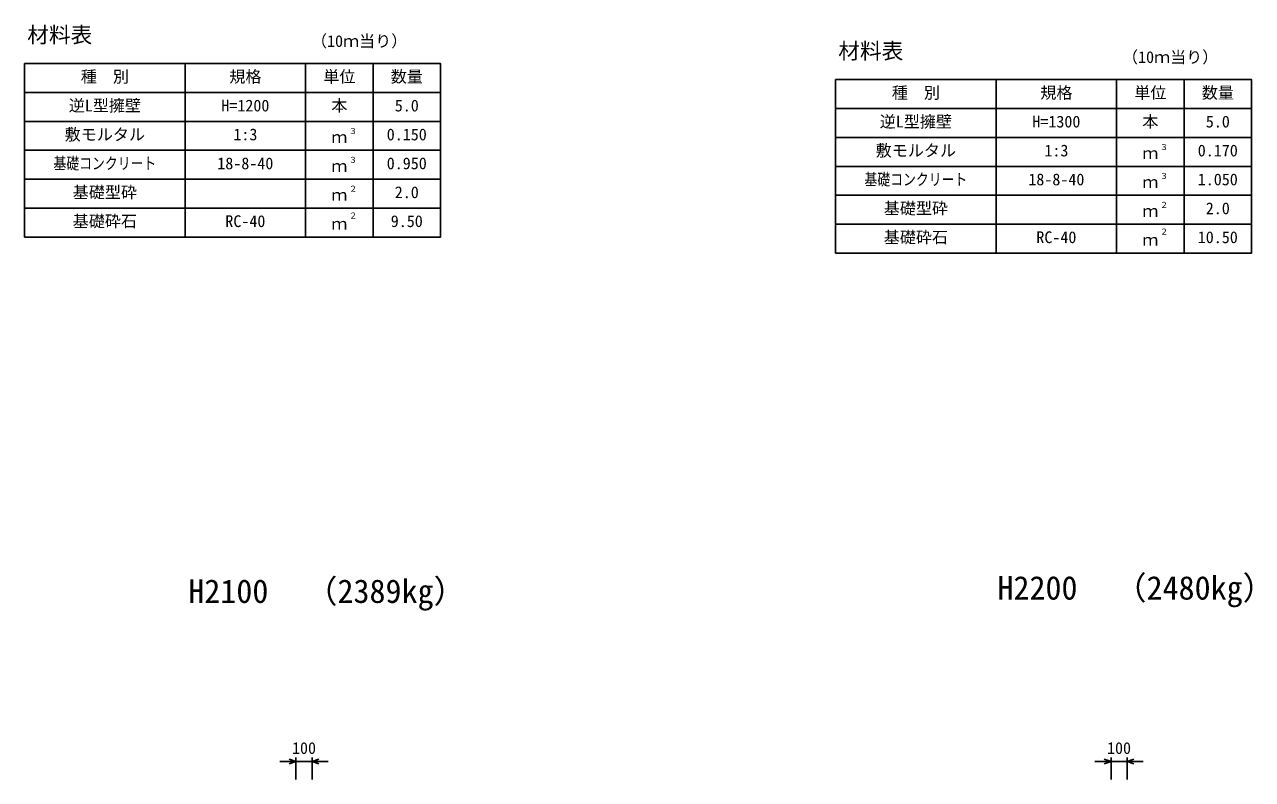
# Model space of a CAD drawing. Units: millimetres, scale not verified. Extents: x -67200 to 67200, y -23760 to 23760.
# Drawn here: x 32305 to 39950, y 6045 to 10747 of the extents above; entities that cross this region are included whole.
import ezdxf
from ezdxf.enums import TextEntityAlignment as Align

# ---------------------------------------------------------------- set-up
doc = ezdxf.new("R2010")
doc.units = ezdxf.units.MM
doc.header["$LTSCALE"] = 80
for name, color, linetype, lineweight in [('0-1_DIM', 7, 'Continuous', 25), ('0-4_HYO', 3, 'Continuous', 25), ('0-5_HYO2', 4, 'Continuous', 25), ('0-8_TXT', 7, 'Continuous', 25)]:
    doc.layers.add(name, color=color, linetype=linetype, lineweight=lineweight)
doc.styles.add('ＭＳ ゴシック', font='')
doc.styles.get('ＭＳ ゴシック').set_extended_font_data('MS Gothic')

msp = doc.modelspace()

# ---------------------------------------------------------------- linework, layer by layer
at = {"layer": '0-1_DIM'}
for p, q in [((33995, 6157.33), (33895, 6157.33)), ((33995, 6182.33), (33995, 6045.44)), ((33995, 6157.33), (34095, 6157.33)), ((34095, 6182.33), (34095, 6045.44)), ((34195, 6157.33), (34095, 6157.33)), ((39069.5, 6157.33), (38969.5, 6157.33)), ((39069.5, 6182.33), (39069.5, 6045.44)), ((39069.5, 6157.33), (39169.5, 6157.33)), ((39169.5, 6182.33), (39169.5, 6045.44)), ((39269.5, 6157.33), (39169.5, 6157.33))]:
    msp.add_line(p, q, dxfattribs=at)
for points in [[(33952.71, 6172.72), (33995, 6157.33), (33952.71, 6141.94)], [(34137.29, 6172.72), (34095, 6157.33), (34137.29, 6141.94)], [(39027.21, 6172.72), (39069.5, 6157.33), (39027.21, 6141.94)], [(39211.79, 6172.72), (39169.5, 6157.33), (39211.79, 6141.94)]]:
    msp.add_lwpolyline(points, dxfattribs=at)
at = {"layer": '0-4_HYO'}
for p, q in [((33305, 10503.45), (33305, 9423.45)), ((34055, 10503.45), (34055, 9423.45)), ((34475, 10503.45), (34475, 9423.45)), ((38354.5, 10403.45), (38354.5, 9323.45)), ((39104.5, 10403.45), (39104.5, 9323.45)), ((39524.5, 10403.45), (39524.5, 9323.45)), ((32305, 10323.45), (34895, 10323.45)), ((37354.5, 10223.45), (39944.5, 10223.45))]:
    msp.add_line(p, q, dxfattribs=at)
for points in [[(32305, 9423.45), (34895, 9423.45), (34895, 10503.45), (32305, 10503.45)], [(37354.5, 9323.45), (39944.5, 9323.45), (39944.5, 10403.45), (37354.5, 10403.45)]]:
    msp.add_lwpolyline(points, close=True, dxfattribs=at)
at = {"layer": '0-5_HYO2'}
for p, q in [((32305, 10143.45), (34895, 10143.45)), ((37354.5, 10043.45), (39944.5, 10043.45)), ((32305, 9963.45), (34895, 9963.45)), ((37354.5, 9863.45), (39944.5, 9863.45)), ((32305, 9783.45), (34895, 9783.45)), ((37354.5, 9683.45), (39944.5, 9683.45)), ((32305, 9603.45), (34895, 9603.45)), ((37354.5, 9503.45), (39944.5, 9503.45))]:
    msp.add_line(p, q, dxfattribs=at)

# ---------------------------------------------------------------- texts
at = {"layer": '0-1_DIM', "style": 'ＭＳ ゴシック'}
for p in [(33970, 6182.33), (39044.5, 6182.33)]:
    msp.add_text('100', height=73.31, dxfattribs=at).set_placement(p, align=Align.BOTTOM_LEFT)
at = {"layer": '0-8_TXT', "style": 'ＭＳ ゴシック'}
for s, height, p in [('材料表', 98.97, (32321.67, 10603.45)), ('（10ｍ当り）', 73.31, (34088.33, 10585.11)), ('材料表', 98.97, (37371.17, 10503.45)), ('（10ｍ当り）', 73.31, (39137.83, 10485.11)), ('種\u3000別', 73.31, (32655, 10363.45)), ('規格', 73.31, (33580, 10363.45)), ('単位', 73.31, (34165, 10363.45)), ('数量', 73.31, (34585, 10363.45)), ('種\u3000別', 73.31, (37704.5, 10263.45)), ('規格', 73.31, (38629.5, 10263.45)), ('単位', 73.31, (39214.5, 10263.45)), ('数量', 73.31, (39634.5, 10263.45)), ('逆L型擁壁', 73.31, (32580, 10183.45)), ('H=1200', 73.31, (33530, 10183.45)), ('本', 73.31, (34215, 10183.45)), ('5.0', 73.31, (34610, 10183.45)), ('逆L型擁壁', 73.31, (37629.5, 10083.45)), ('H=1300', 73.31, (38579.5, 10083.45)), ('本', 73.31, (39264.5, 10083.45)), ('5.0', 73.31, (39659.5, 10083.45)), ('敷モルタル', 73.31, (32555, 10003.45)), ('1:3', 73.31, (33605, 10003.45)), ('３', 36.66, (34324.24, 10054.06)), ('0.150', 73.31, (34560, 10003.45)), ('ｍ', 73.31, (34215, 9986.78)), ('敷モルタル', 73.31, (37604.5, 9903.45)), ('1:3', 73.31, (38654.5, 9903.45)), ('ｍ', 73.31, (39264.5, 9886.78)), ('３', 36.66, (39373.74, 9954.06)), ('0.170', 73.31, (39609.5, 9903.45)), ('18-8-40', 73.31, (33505, 9823.45)), ('ｍ', 73.31, (34215, 9806.78)), ('３', 36.66, (34324.24, 9874.06)), ('0.950', 73.31, (34560, 9823.45)), ('18-8-40', 73.31, (38554.5, 9723.45)), ('３', 36.66, (39373.74, 9774.06)), ('1.050', 73.31, (39609.5, 9723.45)), ('基礎型砕', 73.31, (32605, 9643.45)), ('２', 36.66, (34324.24, 9694.06)), ('2.0', 73.31, (34610, 9643.45)), ('ｍ', 73.31, (39264.5, 9706.78)), ('ｍ', 73.31, (34215, 9626.78)), ('基礎型砕', 73.31, (37654.5, 9543.45)), ('２', 36.66, (39373.74, 9594.06)), ('2.0', 73.31, (39659.5, 9543.45)), ('基礎砕石', 73.31, (32605, 9463.45)), ('RC-40', 73.31, (33555, 9463.45)), ('２', 36.66, (34324.24, 9527.39)), ('9.50', 73.31, (34585, 9463.45)), ('ｍ', 73.31, (39264.5, 9526.78)), ('ｍ', 73.31, (34215, 9446.78)), ('基礎砕石', 73.31, (37654.5, 9363.45)), ('RC-40', 73.31, (38604.5, 9363.45)), ('ｍ', 73.31, (39264.5, 9346.78)), ('２', 36.66, (39373.74, 9427.39)), ('10.50', 73.31, (39609.5, 9363.45)), ('H2100', 146.6, (33324.5, 7100.69)), ('（2389kg）', 146.6, (34053.12, 7100.69)), ('H2200', 146.6, (38362, 7121.38)), ('（2480kg）', 146.6, (39090.62, 7121.38))]:
    msp.add_text(s, height=height, dxfattribs=at).set_placement(p, align=Align.BOTTOM_LEFT)
at = {"layer": '0-8_TXT', "style": 'ＭＳ ゴシック', "width": 0.8}
for p in [(32485, 9823.45), (37534.5, 9723.45)]:
    msp.add_text('基礎コンクリート', height=73.31, dxfattribs=at).set_placement(p, align=Align.BOTTOM_LEFT)

doc.saveas('drawing.dxf')
